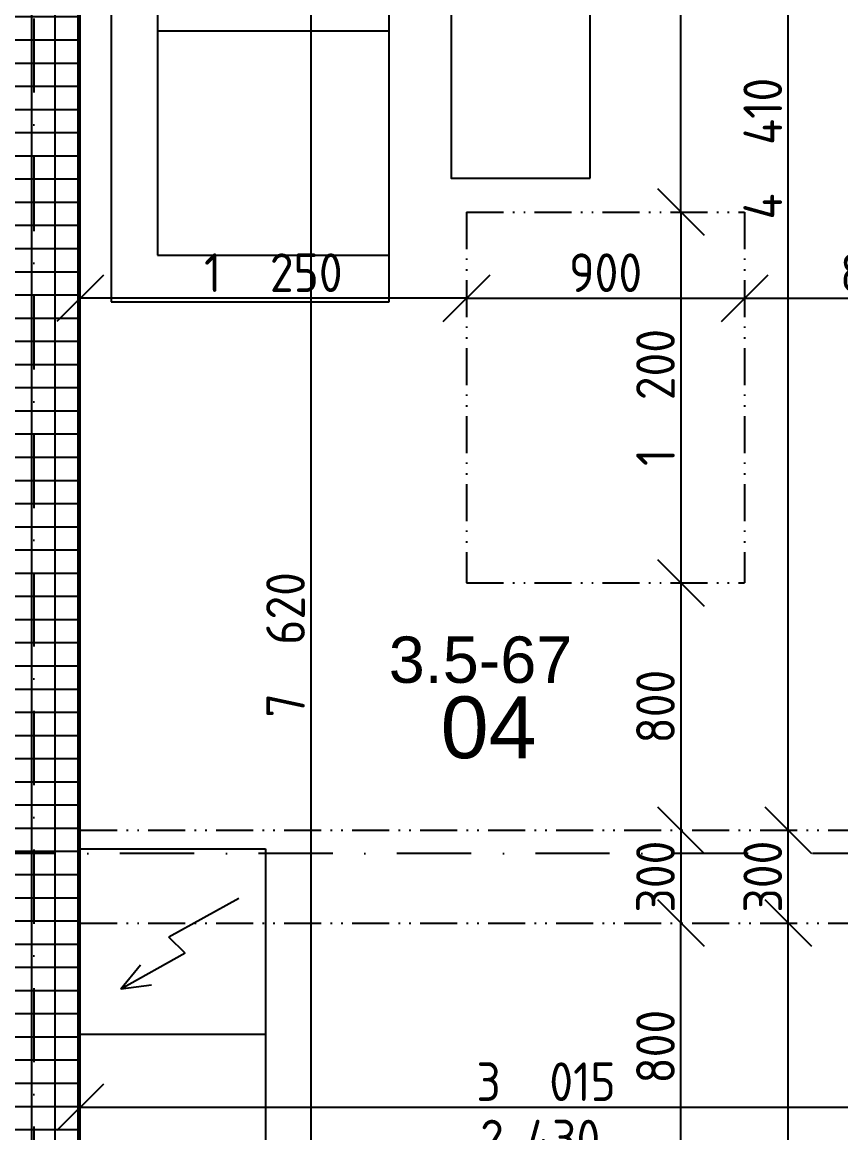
# Model space of a CAD drawing. Extents: x 4511820 to 5180432, y -1526536 to -944957.
# Drawn here: x 5142795 to 5145444, y -1115933 to -1112340 of the extents above; entities that cross this region are included whole.
import ezdxf

# ---------------------------------------------------------------- set-up
doc = ezdxf.new("R2010")
doc.units = 0
doc.header["$MEASUREMENT"] = 0
doc.linetypes.add('ACAD_ISO12W100', pattern=[22, 12, -3, 0.5, -3, 0.5, -3])
doc.linetypes.add('BODKOCIARKOVANA_3', pattern=[5.6, 3, -1.3, 0, -1.3])
doc.layers.get('0').update_dxf_attribs({"linetype": 'CONTINUOUS'})
doc.layers.get('Defpoints').update_dxf_attribs({"color": 61, "linetype": 'CONTINUOUS'})
for name, color, linetype in [('KÓTY', 4, 'CONTINUOUS'), ('MÚRY', 1, 'CONTINUOUS'), ('osi', 253, 'CONTINUOUS'), ('Plochy', 41, 'CONTINUOUS'), ('POPIS', 7, 'CONTINUOUS'), ('TENKÁ', 7, 'CONTINUOUS'), ('ZARIADENIE', 47, 'CONTINUOUS'), ('ZARIADENIE1', 145, 'CONTINUOUS'), ('ŠRAFY', 82, 'CONTINUOUS')]:
    doc.layers.add(name, color=color, linetype=linetype)
doc.styles.add('ARIAL', font='arial.ttf')
doc.styles.add('STYLE1', font='isocp.shx')
doc.dimstyles.new('STANDARD-50', dxfattribs={"dimtxt": 125, "dimasz": 150, "dimexe": 10, "dimexo": 200, "dimgap": 20, "dimtad": 1, "dimdsep": 46, "dimlunit": 6, "dimtxsty": 'STYLE1', "dimblk1": 'OBLIQUE', "dimblk2": 'OBLIQUE', "dimsah": 1, "dimcen": 2.5, "dimse1": 1, "dimse2": 1, "dimadec": 0, "dimazin": 0, "dimtfac": 1, "dimtmove": 1, "dimatfit": 3, "dimldrblk": 'OBLIQUE', "dimfxl": 1, "dimtolj": 1, "dimtzin": 0, "dimarcsym": 0})

# ---------------------------------------------------------------- blocks, each defined once
blk = doc.blocks.new('SESACKA ROH1')
at = {"layer": 'ZARIADENIE', "color": 30, "ltscale": 0.25}
for p, q in [((4444944, -1318705.2), (4444944, -1317105.2)), ((4444944, -1317105.2), (4445844, -1317105.2)), ((4445094, -1318555.2), (4445094, -1317105.2)), ((4445844, -1317105.2), (4445844, -1317805.2)), ((4447444, -1317805.2), (4445844, -1317805.2)), ((4445844, -1317805.2), (4445844, -1318555.2)), ((4446569, -1317805.2), (4446569, -1318555.2)), ((4447294, -1318555.2), (4447294, -1317805.2)), ((4447444, -1318705.2), (4447444, -1317805.2)), ((4445094, -1318555.2), (4447294, -1318555.2)), ((4444944, -1318705.2), (4447444, -1318705.2))]:
    blk.add_line(p, q, dxfattribs=at)
at = {"layer": 'ZARIADENIE', "color": 45, "ltscale": 0.25}
blk.add_lwpolyline([(4447044, -1317155.2), (4446044, -1317155.2), (4446044, -1317605.2), (4447044, -1317605.2)], close=True, dxfattribs=at)
blk = doc.blocks.new('_OBLIQUE')
at = {"color": 0, "linetype": 'ByBlock'}
blk.add_line((-0.5, -0.5), (0.5, 0.5), dxfattribs=at)
blk = doc.blocks.new('*D18099')
at = {"layer": 'Defpoints', "color": 0}
for p in [(5142982.5, -1110544.2), (5143729.5, -1110544.2), (5142982.5, -1118164.2)]:
    blk.add_point(p, dxfattribs=at)
at = {"layer": 'KÓTY', "color": 0, "lineweight": -2}
blk.add_line((5143729.5, -1118164.2), (5143729.5, -1110544.2), dxfattribs=at)
at = {"layer": 'KÓTY', "color": 0, "linetype": 'ByBlock', "lineweight": -2, "xscale": 150, "yscale": 150, "zscale": 150}
for p, rotation in [((5143729.5, -1110544.2), 90), ((5143729.5, -1118164.2), 270)]:
    blk.add_blockref('_OBLIQUE', p, dxfattribs=dict(at, rotation=rotation))
at = {"layer": 'KÓTY', "color": 0, "insert": (5143647, -1114354.2), "char_height": 125, "attachment_point": 5, "rotation": 90, "style": 'STYLE1'}
blk.add_mtext('\\A1;7ﾠ620', dxfattribs=at)
blk = doc.blocks.new('*D18101')
at = {"layer": 'Defpoints', "color": 0}
for p in [(5145097.5, -1115254.2), (5145273.5, -1115254.2), (5145097.5, -1118164.2)]:
    blk.add_point(p, dxfattribs=at)
at = {"layer": 'KÓTY', "color": 0, "lineweight": -2}
blk.add_line((5145273.5, -1118164.2), (5145273.5, -1115254.2), dxfattribs=at)
at = {"layer": 'KÓTY', "color": 0, "linetype": 'ByBlock', "lineweight": -2, "xscale": 150, "yscale": 150, "zscale": 150}
for p, rotation in [((5145273.5, -1115254.2), 90), ((5145273.5, -1118164.2), 270)]:
    blk.add_blockref('_OBLIQUE', p, dxfattribs=dict(at, rotation=rotation))
at = {"layer": 'KÓTY', "color": 0, "insert": (5145191, -1116709.2), "char_height": 125, "attachment_point": 5, "rotation": 90, "style": 'STYLE1'}
blk.add_mtext('\\A1;2ﾠ910', dxfattribs=at)
blk = doc.blocks.new('*D18102')
at = {"layer": 'Defpoints', "color": 0}
for p in [(5145273.5, -1114954.2), (5145273.5, -1114954.2), (5145273.5, -1115254.2)]:
    blk.add_point(p, dxfattribs=at)
at = {"layer": 'KÓTY', "color": 0, "lineweight": -2}
blk.add_line((5145273.5, -1115254.2), (5145273.5, -1114954.2), dxfattribs=at)
at = {"layer": 'KÓTY', "color": 0, "linetype": 'ByBlock', "lineweight": -2, "xscale": 150, "yscale": 150, "zscale": 150}
for p, rotation in [((5145273.5, -1114954.2), 90), ((5145273.5, -1115254.2), 270)]:
    blk.add_blockref('_OBLIQUE', p, dxfattribs=dict(at, rotation=rotation))
at = {"layer": 'KÓTY', "color": 0, "insert": (5145191, -1115104.2), "char_height": 125, "attachment_point": 5, "rotation": 90, "style": 'STYLE1'}
blk.add_mtext('\\A1;300', dxfattribs=at)
blk = doc.blocks.new('*D18103')
at = {"layer": 'Defpoints', "color": 0}
for p in [(5145273.5, -1110544.2), (5145273.5, -1110544.2), (5145273.5, -1114954.2)]:
    blk.add_point(p, dxfattribs=at)
at = {"layer": 'KÓTY', "color": 0, "lineweight": -2}
blk.add_line((5145273.5, -1114954.2), (5145273.5, -1110544.2), dxfattribs=at)
at = {"layer": 'KÓTY', "color": 0, "linetype": 'ByBlock', "lineweight": -2, "xscale": 150, "yscale": 150, "zscale": 150}
for p, rotation in [((5145273.5, -1110544.2), 90), ((5145273.5, -1114954.2), 270)]:
    blk.add_blockref('_OBLIQUE', p, dxfattribs=dict(at, rotation=rotation))
at = {"layer": 'KÓTY', "color": 0, "insert": (5145191, -1112749.2), "char_height": 125, "attachment_point": 5, "rotation": 90, "style": 'STYLE1'}
blk.add_mtext('\\A1;4ﾠ410', dxfattribs=at)
blk = doc.blocks.new('*D18104')
at = {"layer": 'Defpoints', "color": 0}
for p in [(5144232.5, -1112954.2), (5145132.5, -1112954.2), (5145132.5, -1113233)]:
    blk.add_point(p, dxfattribs=at)
at = {"layer": 'KÓTY', "color": 0, "lineweight": -2}
blk.add_line((5144232.5, -1113233), (5145132.5, -1113233), dxfattribs=at)
at = {"layer": 'KÓTY', "color": 0, "linetype": 'ByBlock', "lineweight": -2, "xscale": 150, "yscale": 150, "zscale": 150, "rotation": 180}
blk.add_blockref('_OBLIQUE', (5144232.5, -1113233), dxfattribs=at)
at = {"layer": 'KÓTY', "color": 0, "linetype": 'ByBlock', "lineweight": -2, "xscale": 150, "yscale": 150, "zscale": 150}
blk.add_blockref('_OBLIQUE', (5145132.5, -1113233), dxfattribs=at)
at = {"layer": 'KÓTY', "color": 0, "insert": (5144682.5, -1113150.5), "char_height": 125, "attachment_point": 5, "style": 'STYLE1'}
blk.add_mtext('\\A1;900', dxfattribs=at)
blk = doc.blocks.new('*D18105')
at = {"layer": 'Defpoints', "color": 0}
for p in [(5142982.5, -1112954.2), (5144232.5, -1112954.2), (5142982.5, -1113233)]:
    blk.add_point(p, dxfattribs=at)
at = {"layer": 'KÓTY', "color": 0, "lineweight": -2}
blk.add_line((5144232.5, -1113233), (5142982.5, -1113233), dxfattribs=at)
at = {"layer": 'KÓTY', "color": 0, "linetype": 'ByBlock', "lineweight": -2, "xscale": 150, "yscale": 150, "zscale": 150, "rotation": 180}
blk.add_blockref('_OBLIQUE', (5142982.5, -1113233), dxfattribs=at)
at = {"layer": 'KÓTY', "color": 0, "linetype": 'ByBlock', "lineweight": -2, "xscale": 150, "yscale": 150, "zscale": 150}
blk.add_blockref('_OBLIQUE', (5144232.5, -1113233), dxfattribs=at)
at = {"layer": 'KÓTY', "color": 0, "insert": (5143607.5, -1113150.5), "char_height": 125, "attachment_point": 5, "style": 'STYLE1'}
blk.add_mtext('\\A1;1ﾠ250', dxfattribs=at)
blk = doc.blocks.new('*D18106')
at = {"layer": 'Defpoints', "color": 0}
for p in [(5145132.5, -1112954.2), (5145997.5, -1112954.2), (5145997.5, -1113233)]:
    blk.add_point(p, dxfattribs=at)
at = {"layer": 'KÓTY', "color": 0, "lineweight": -2}
blk.add_line((5145132.5, -1113233), (5145997.5, -1113233), dxfattribs=at)
at = {"layer": 'KÓTY', "color": 0, "linetype": 'ByBlock', "lineweight": -2, "xscale": 150, "yscale": 150, "zscale": 150, "rotation": 180}
blk.add_blockref('_OBLIQUE', (5145132.5, -1113233), dxfattribs=at)
at = {"layer": 'KÓTY', "color": 0, "linetype": 'ByBlock', "lineweight": -2, "xscale": 150, "yscale": 150, "zscale": 150}
blk.add_blockref('_OBLIQUE', (5145997.5, -1113233), dxfattribs=at)
at = {"layer": 'KÓTY', "color": 0, "insert": (5145565, -1113150.5), "char_height": 125, "attachment_point": 5, "style": 'STYLE1'}
blk.add_mtext('\\A1;865', dxfattribs=at)
blk = doc.blocks.new('*D18107')
at = {"layer": 'Defpoints', "color": 0}
for p in [(5144657.5, -1112954.2), (5144657.5, -1114154.2), (5144926.5, -1114154.2)]:
    blk.add_point(p, dxfattribs=at)
at = {"layer": 'KÓTY', "color": 0, "lineweight": -2}
blk.add_line((5144926.5, -1112954.2), (5144926.5, -1114154.2), dxfattribs=at)
at = {"layer": 'KÓTY', "color": 0, "linetype": 'ByBlock', "lineweight": -2, "xscale": 150, "yscale": 150, "zscale": 150}
for p, rotation in [((5144926.5, -1112954.2), 90), ((5144926.5, -1114154.2), 270)]:
    blk.add_blockref('_OBLIQUE', p, dxfattribs=dict(at, rotation=rotation))
at = {"layer": 'KÓTY', "color": 0, "insert": (5144844, -1113554.2), "char_height": 125, "attachment_point": 5, "rotation": 90, "style": 'STYLE1'}
blk.add_mtext('\\A1;1ﾠ200', dxfattribs=at)
blk = doc.blocks.new('*D18108')
at = {"layer": 'Defpoints', "color": 0}
for p in [(5144232.5, -1110544.2), (5144926.5, -1110544.2), (5144232.5, -1112954.2)]:
    blk.add_point(p, dxfattribs=at)
at = {"layer": 'KÓTY', "color": 0, "lineweight": -2}
blk.add_line((5144926.5, -1112954.2), (5144926.5, -1110544.2), dxfattribs=at)
at = {"layer": 'KÓTY', "color": 0, "linetype": 'ByBlock', "lineweight": -2, "xscale": 150, "yscale": 150, "zscale": 150}
for p, rotation in [((5144926.5, -1110544.2), 90), ((5144926.5, -1112954.2), 270)]:
    blk.add_blockref('_OBLIQUE', p, dxfattribs=dict(at, rotation=rotation))
at = {"layer": 'KÓTY', "color": 0, "insert": (5144844, -1111749.2), "char_height": 125, "attachment_point": 5, "rotation": 90, "style": 'STYLE1'}
blk.add_mtext('\\A1;2ﾠ410', dxfattribs=at)
blk = doc.blocks.new('*D18109')
at = {"layer": 'Defpoints', "color": 0}
for p in [(5144232.5, -1114154.2), (5144232.5, -1114954.2), (5144926.5, -1114954.2)]:
    blk.add_point(p, dxfattribs=at)
at = {"layer": 'KÓTY', "color": 0, "lineweight": -2}
blk.add_line((5144926.5, -1114154.2), (5144926.5, -1114954.2), dxfattribs=at)
at = {"layer": 'KÓTY', "color": 0, "linetype": 'ByBlock', "lineweight": -2, "xscale": 150, "yscale": 150, "zscale": 150}
for p, rotation in [((5144926.5, -1114154.2), 90), ((5144926.5, -1114954.2), 270)]:
    blk.add_blockref('_OBLIQUE', p, dxfattribs=dict(at, rotation=rotation))
at = {"layer": 'KÓTY', "color": 0, "insert": (5144844, -1114554.2), "char_height": 125, "attachment_point": 5, "rotation": 90, "style": 'STYLE1'}
blk.add_mtext('\\A1;800', dxfattribs=at)
blk = doc.blocks.new('*D18110')
at = {"layer": 'Defpoints', "color": 0}
for p in [(5144926.5, -1114954.2), (5144926.5, -1115254.2), (5144926.5, -1115254.2)]:
    blk.add_point(p, dxfattribs=at)
at = {"layer": 'KÓTY', "color": 0, "lineweight": -2}
blk.add_line((5144926.5, -1114954.2), (5144926.5, -1115254.2), dxfattribs=at)
at = {"layer": 'KÓTY', "color": 0, "linetype": 'ByBlock', "lineweight": -2, "xscale": 150, "yscale": 150, "zscale": 150}
for p, rotation in [((5144926.5, -1114954.2), 90), ((5144926.5, -1115254.2), 270)]:
    blk.add_blockref('_OBLIQUE', p, dxfattribs=dict(at, rotation=rotation))
at = {"layer": 'KÓTY', "color": 0, "insert": (5144844, -1115104.2), "char_height": 125, "attachment_point": 5, "rotation": 90, "style": 'STYLE1'}
blk.add_mtext('\\A1;300', dxfattribs=at)
blk = doc.blocks.new('*D18111')
at = {"layer": 'Defpoints', "color": 0}
for p in [(5144926.5, -1115254.2), (5145132.5, -1115254.2), (5145132.5, -1116054.2)]:
    blk.add_point(p, dxfattribs=at)
at = {"layer": 'KÓTY', "color": 0, "lineweight": -2}
blk.add_line((5144926.5, -1116054.2), (5144926.5, -1115254.2), dxfattribs=at)
at = {"layer": 'KÓTY', "color": 0, "linetype": 'ByBlock', "lineweight": -2, "xscale": 150, "yscale": 150, "zscale": 150}
for p, rotation in [((5144926.5, -1115254.2), 90), ((5144926.5, -1116054.2), 270)]:
    blk.add_blockref('_OBLIQUE', p, dxfattribs=dict(at, rotation=rotation))
at = {"layer": 'KÓTY', "color": 0, "insert": (5144844, -1115654.2), "char_height": 125, "attachment_point": 5, "rotation": 90, "style": 'STYLE1'}
blk.add_mtext('\\A1;800', dxfattribs=at)
blk = doc.blocks.new('*D18119')
at = {"layer": 'Defpoints', "color": 0}
for p in [(5142982.5, -1115254.2), (5145997.5, -1115254.2), (5145997.5, -1115850)]:
    blk.add_point(p, dxfattribs=at)
at = {"layer": 'KÓTY', "color": 0, "lineweight": -2}
blk.add_line((5142982.5, -1115850), (5145997.5, -1115850), dxfattribs=at)
at = {"layer": 'KÓTY', "color": 0, "linetype": 'ByBlock', "lineweight": -2, "xscale": 150, "yscale": 150, "zscale": 150, "rotation": 180}
blk.add_blockref('_OBLIQUE', (5142982.5, -1115850), dxfattribs=at)
at = {"layer": 'KÓTY', "color": 0, "linetype": 'ByBlock', "lineweight": -2, "xscale": 150, "yscale": 150, "zscale": 150}
blk.add_blockref('_OBLIQUE', (5145997.5, -1115850), dxfattribs=at)
at = {"layer": 'KÓTY', "color": 0, "insert": (5144490, -1115767.5), "char_height": 125, "attachment_point": 5, "style": 'STYLE1'}
blk.add_mtext('\\A1;3ﾠ015', dxfattribs=at)

msp = doc.modelspace()

# ---------------------------------------------------------------- hatches: boundary and pattern name
at = {"layer": 'ŠRAFY', "ltscale": 0.25}
h = msp.add_hatch(dxfattribs=at)
h.set_pattern_fill('ANSI37', color=256, scale=600, angle=45)
h.set_pattern_definition([(90, (-3307273.674, 668852.734), (-75, 1e-14), []), (180, (-3307273.674, 668852.734), (-1e-14, -75), [])])
h.paths.add_polyline_path([(5147482.5, -1121279.191), (5147482.5, -1121164.191), (5146212.5, -1121164.191), (5146097.5, -1121164.191), (5145097.5, -1121164.191), (5144982.5, -1121164.191), (5142982.5, -1121164.191), (5142982.5, -1119429.191), (5142982.5, -1119314.191), (5142982.5, -1118304.191), (5142982.5, -1118164.191), (5142982.5, -1110544.191), (5142682.5, -1110544.191), (5142682.5, -1114579.191), (5142682.5, -1114694.191), (5142682.5, -1115694.191), (5142682.5, -1115809.191), (5142682.5, -1118059.191), (5142682.5, -1118174.191), (5142682.5, -1123464.191), (5142982.5, -1123464.191), (5142982.5, -1121464.191), (5147232.5, -1121464.191), (5147482.5, -1121464.191)])

# ---------------------------------------------------------------- linework, layer by layer
at = {"layer": 'MÚRY'}
msp.add_line((5142982.5, -1118164.191), (5142982.5, -1110544.191), dxfattribs=at)
at = {"layer": 'osi', "linetype": 'BODKOCIARKOVANA_3', "ltscale": 80}
for p, q in [((5142832.5, -1109191.097), (5142832.5, -1141119)), ((5157242.5, -1115029.191), (5093572.5, -1115029.191))]:
    msp.add_line(p, q, dxfattribs=at)
at = {"layer": 'Plochy'}
msp.add_lwpolyline([(5142982.5, -1110544.191), (5145997.5, -1110544.191), (5145997.5, -1115254.191), (5147452.5, -1115254.191), (5147507.5, -1115254.191), (5147507.5, -1119164.191), (5145097.5, -1119164.191), (5145097.5, -1118164.191), (5142982.5, -1118164.191)], close=True, dxfattribs=at)
at = {"layer": 'TENKÁ', "linetype": 'ACAD_ISO12W100', "ltscale": 10}
for p, q in [((5144232.5, -1112954.191), (5145132.5, -1112954.191)), ((5144232.5, -1112954.191), (5144232.5, -1114154.191)), ((5145132.5, -1112954.191), (5145132.5, -1114154.191)), ((5144232.5, -1114154.191), (5145132.5, -1114154.191)), ((5142982.5, -1114954.191), (5145997.5, -1114954.191)), ((5142982.5, -1115254.191), (5145997.5, -1115254.191))]:
    msp.add_line(p, q, dxfattribs=at)
at = {"layer": 'ZARIADENIE1', "color": 8, "ltscale": 0.25}
for p, q in [((5142982.5, -1115014.191), (5143582.5, -1115014.191)), ((5143582.5, -1115014.191), (5143582.5, -1117564.191)), ((5142982.5, -1115614.191), (5143582.5, -1115614.191))]:
    msp.add_line(p, q, dxfattribs=at)
at = {"layer": 'ZARIADENIE1', "color": 8}
for p, q in [((5143496.012, -1115174.339), (5143269.686, -1115300.266)), ((5143322.557, -1115352.099), (5143269.686, -1115300.266)), ((5143322.557, -1115352.099), (5143114.582, -1115467.816)), ((5143177.86, -1115390.266), (5143114.582, -1115467.816)), ((5143213.839, -1115454.931), (5143114.582, -1115467.816))]:
    msp.add_line(p, q, dxfattribs=at)

# ---------------------------------------------------------------- block references
at = {"layer": 'Plochy', "color": 2, "rotation": 270}
msp.add_blockref('SESACKA ROH1', (6461787.691, 3334199.809), dxfattribs=at)

# ---------------------------------------------------------------- texts
at = {"layer": 'KÓTY', "insert": (5144470.998, -1115953), "char_height": 125, "attachment_point": 5, "style": 'STYLE1'}
msp.add_mtext('\\A1;2 430', dxfattribs=at)
at = {"layer": 'POPIS', "lineweight": 40, "ltscale": 0.25, "style": 'ARIAL'}
for s, height, p in [('3.5-67', 150, (5143980.911, -1114477.27)), ('04', 200, (5144148.687, -1114721.118))]:
    msp.add_text(s, height=height, dxfattribs=at).set_placement(p)

# ---------------------------------------------------------------- dimensions: what is measured, and where the dimension line sits
at = {"layer": 'KÓTY'}
for base, p1, p2, picture, middle in [((5143729.5, -1110544.191), (5142982.5, -1118164.191), (5142982.5, -1110544.191), '*D18099', (5143646.957, -1114354.191)), ((5144926.5, -1110544.191), (5144232.5, -1112954.191), (5144232.5, -1110544.191), '*D18108', (5144843.957, -1111749.191)), ((5145273.5, -1110544.191), (5145273.5, -1114954.191), (5145273.5, -1110544.191), '*D18103', (5145190.957, -1112749.191)), ((5144926.5, -1114154.191), (5144657.5, -1112954.191), (5144657.5, -1114154.191), '*D18107', (5144843.957, -1113554.191)), ((5144926.5, -1114954.191), (5144232.5, -1114154.191), (5144232.5, -1114954.191), '*D18109', (5144844, -1114554.191)), ((5144926.5, -1115254.191), (5144926.5, -1114954.191), (5144926.5, -1115254.191), '*D18110', (5144844, -1115104.191)), ((5145273.5, -1114954.191), (5145273.5, -1115254.191), (5145273.5, -1114954.191), '*D18102', (5145191, -1115104.191)), ((5144926.5, -1115254.191), (5145132.5, -1116054.191), (5145132.5, -1115254.191), '*D18111', (5144844, -1115654.191)), ((5145273.5, -1115254.191), (5145097.5, -1118164.191), (5145097.5, -1115254.191), '*D18101', (5145190.957, -1116709.191))]:
    dim = msp.add_linear_dim(base=base, p1=p1, p2=p2, angle=90, dimstyle='STANDARD-50', dxfattribs=at)
    dim.commit()
    dim.dimension.update_dxf_attribs({"geometry": picture, "text_midpoint": middle})
for base, p1, p2, picture, middle in [((5142982.5, -1113233), (5144232.5, -1112954.191), (5142982.5, -1112954.191), '*D18105', (5143607.5, -1113150.457)), ((5145132.5, -1113233), (5144232.5, -1112954.191), (5145132.5, -1112954.191), '*D18104', (5144682.5, -1113150.5)), ((5145997.5, -1113233), (5145132.5, -1112954.191), (5145997.5, -1112954.191), '*D18106', (5145565, -1113150.5)), ((5145997.5, -1115850), (5142982.5, -1115254.191), (5145997.5, -1115254.191), '*D18119', (5144490, -1115767.457))]:
    dim = msp.add_linear_dim(base=base, p1=p1, p2=p2, dimstyle='STANDARD-50', dxfattribs=at)
    dim.commit()
    dim.dimension.update_dxf_attribs({"geometry": picture, "text_midpoint": middle})

doc.saveas('drawing.dxf')
